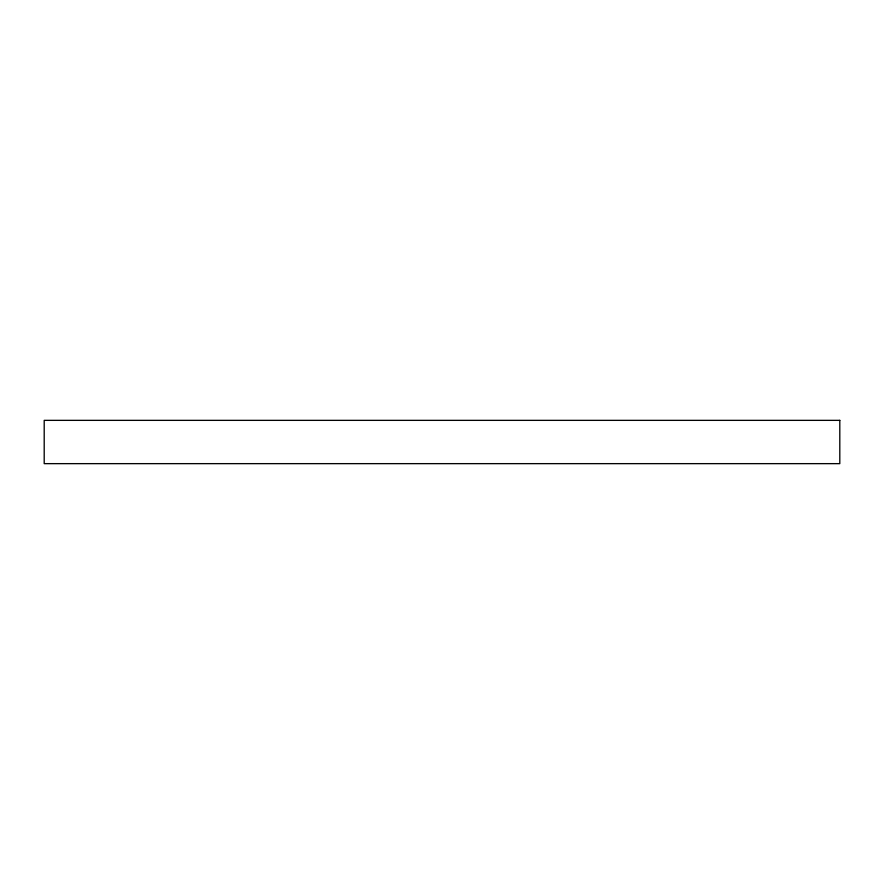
<?xml version="1.0" encoding="UTF-8"?>
<svg xmlns="http://www.w3.org/2000/svg" width="884" height="884" viewBox="0 0 884 884"><rect width="100%" height="100%" fill="white"/><g stroke="black" fill="none" stroke-linecap="round" stroke-linejoin="round"><path stroke-width="1.33" d="M839.8 420.353L44.2 420.353L44.2 463.647L839.8 463.647L839.8 420.353"/></g></svg>
